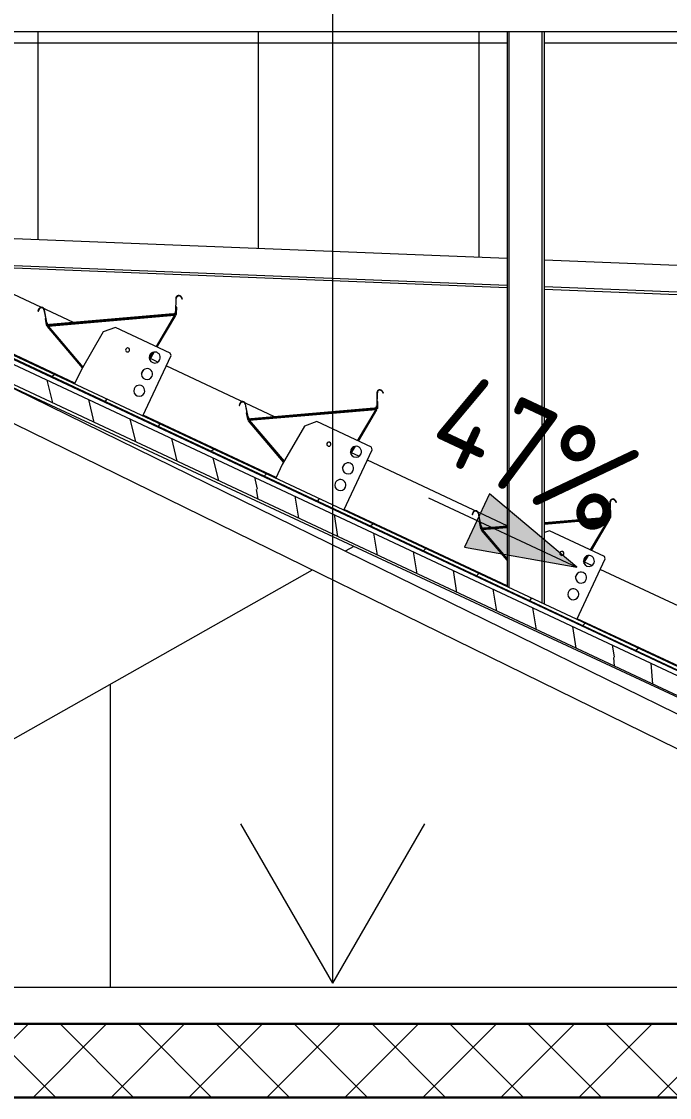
# Model space of a CAD drawing. Header units: millimetres. Extents: x -3929 to 624051, y 52832 to 514950.
# Drawn here: x 493286 to 495049, y 128546 to 131472 of the extents above; entities that cross this region are included whole.
import ezdxf

# ---------------------------------------------------------------- set-up
doc = ezdxf.new("R2010")
doc.units = ezdxf.units.MM
for name, color, linetype, lineweight in [('Аннотация', 7, 'Continuous', 18), ('Крыша', 7, 'Continuous', 9), ('Крыша штриховка', 7, 'Continuous', 9), ('Несущие колонны', 7, 'Continuous', 18), ('Обобщенные модели', 7, 'Continuous', 18), ('Ограждение', 7, 'Continuous', 9), ('Перекрытие', 7, 'Continuous', 18), ('Размеры', 7, 'Continuous', 9), ('Стены внутренние', 7, 'Continuous', 18), ('Стены наружные', 7, 'Continuous', 18), ('ШТРИХОВКА', 252, 'Continuous', 15)]:
    doc.layers.add(name, color=color, linetype=linetype, lineweight=lineweight)
doc.layers.add('Линии', color=7, linetype='Continuous', lineweight=9, true_color=0x00a600)
doc.styles.add('GOST Common_1', font='GOST_Common.ttf', dxfattribs={"width": 0.9, "height": 250})

# ---------------------------------------------------------------- blocks, each defined once
blk = doc.blocks.new('Ограждение - Ограждение-2975933-Разрез 2-2')
at = {"layer": 'Ограждение'}
for p, q in [((9364.5, 18063.1), (9349, 18070.3)), ((9696.4, 17907.6), (9387.4, 18052.4)), ((9700.4, 17742.3), (9324.6, 17918.3)), ((9848.3, 17836.5), (9843.9, 17838.5)), ((9925.9, 17800.1), (9905.7, 17809.5)), ((10243.8, 17651.2), (9948.8, 17789.4)), ((10247.7, 17485.9), (9886, 17655.3)), ((10395.6, 17580.1), (10391.2, 17582.1)), ((10473.3, 17543.7), (10453, 17553.2)), ((10876.1, 17355), (10496.1, 17533)), ((10876.1, 17191.5), (10433.4, 17398.9)), ((11029.5, 17283.1), (11025.1, 17285.2)), ((11107.2, 17246.7), (11086.9, 17256.2)), ((11451.3, 17085.5), (11130, 17236)), ((11455.3, 16920.2), (11067.3, 17102)), ((11603.1, 17014.4), (11598.7, 17016.5)), ((11680.8, 16978), (11660.6, 16987.5)), ((11979.5, 16838.1), (11703.7, 16967.3)), ((11983.4, 16672.8), (11640.9, 16833.3)), ((12131.3, 16767), (12126.9, 16769.1)), ((12209, 16730.6), (12188.7, 16740.1)), ((12309.4, 16683.6), (12231.9, 16719.9)), ((12309.4, 16683.6), (12309.4, 16520.2)), ((12309.4, 16520.2), (12169.1, 16585.9)), ((12309.4, 16520.2), (12309.4, 16517.9))]:
    blk.add_line(p, q, dxfattribs=at)
blk = doc.blocks.new('Construction_Roof-Accessories_Lindab_KO - Construction_Roof-Accessories_Lindab_KO-4209799-Разрез 2-2')
at = {"layer": 'Обобщенные модели', "lineweight": 9}
for centre, radius, start, end in [((12257.7, 16861.9), 1.19, 274.9, 358.9), ((12257.7, 16861.9), 1.19, 274.9, 358.9), ((12257.7, 16861.9), 2.39, 274.9, 358.9), ((12257.7, 16861.9), 2.39, 274.9, 358.9), ((11907.8, 16831.9), 2.37, 190.9, 274.9), ((11907.8, 16831.9), 2.37, 190.9, 274.9), ((11907.8, 16831.9), 1.2, 204.9, 274.9), ((11907.8, 16831.9), 1.2, 204.9, 274.9)]:
    blk.add_arc(centre, radius, start, end, dxfattribs=at)
blk = doc.blocks.new('Construction_Roof-Accessories_Lindab_KO - Construction_Roof-Accessories_Lindab_KO-V179-Разрез 2-2')
at = {"layer": 'Обобщенные модели', "lineweight": 9}
for p, q in [((11157.4, 17395.9), (11157, 17378)), ((11158.6, 17395.9), (11157.4, 17395.9)), ((11158.2, 17378), (11158.6, 17395.9)), ((10801.4, 17365.4), (10800.2, 17365.1)), ((10800.2, 17365.1), (10803.6, 17347.6)), ((10804.8, 17347.8), (10801.4, 17365.4)), ((10978.1, 17360.4), (11156.1, 17375.7)), ((10978.1, 17359.2), (11153.7, 17374.3)), ((11153.7, 17374.3), (10978.1, 17359.2)), ((11153.7, 17374.3), (11103.4, 17289)), ((11103.4, 17289), (11153.7, 17374.3)), ((11105.6, 17288), (11155.7, 17373)), ((11105.6, 17288), (11155.7, 17373)), ((11105.6, 17288), (11155.7, 17373)), ((11156, 17376.9), (11149.1, 17376.3)), ((11153.6, 17375.5), (11153.7, 17374.3)), ((11155.7, 17373), (11153.7, 17374.3)), ((10812.9, 17347.5), (10806.1, 17346.9)), ((10806.2, 17345.7), (10876.1, 17351.7)), ((10808.8, 17344.7), (10806.9, 17343.1)), ((10806.9, 17343.1), (10876.1, 17261.6)), ((10876.1, 17261.6), (10806.9, 17343.1)), ((10806.9, 17343.1), (10876.1, 17261.6)), ((10808.8, 17344.7), (10808.7, 17345.9)), ((10808.8, 17344.7), (10876.1, 17350.5)), ((10876.1, 17350.5), (10808.8, 17344.7)), ((10808.8, 17344.7), (10876.1, 17265.3)), ((10808.8, 17344.7), (10876.1, 17265.3)), ((11094.1, 17273.2), (11084.2, 17256.3)), ((11084.2, 17256.3), (11094.1, 17273.2)), ((11085.1, 17253.2), (11097.4, 17273.9)), ((11085.1, 17253.2), (11097.4, 17273.9)), ((11085.1, 17253.2), (11097.3, 17273.9)), ((11062.8, 17215.3), (11069.1, 17226)), ((11062.8, 17215.3), (11069.1, 17226)), ((11062.8, 17215.3), (11069.1, 17226))]:
    blk.add_line(p, q, dxfattribs=at)
for centre, radius, start, end in [((11155.8, 17378.1), 1.19, 274.9, 358.9), ((11155.8, 17378.1), 1.19, 274.9, 358.9), ((11155.9, 17378.1), 2.39, 274.9, 358.9), ((11155.9, 17378.1), 2.39, 274.9, 358.9), ((10805.9, 17348), 2.37, 190.9, 274.9), ((10805.9, 17348), 2.37, 190.9, 274.9), ((10806, 17348.1), 1.2, 190.9, 274.9), ((10806, 17348.1), 1.2, 204.9, 274.9)]:
    blk.add_arc(centre, radius, start, end, dxfattribs=at)
blk = doc.blocks.new('Construction_Roof-Accessories_Lindab_KOTEG - Construction_Roof-Accessories_Lindab_KOTEG-V180-Разрез 2-2')
at = {"layer": 'Обобщенные модели', "lineweight": 9}
for p, q in [((10992.1, 17341.1), (10978.1, 17336.1)), ((11141.1, 17271.4), (10992.1, 17341.1)), ((11066.4, 17100.2), (11143.5, 17264.7)), ((11143.5, 17264.7), (11141.1, 17271.4))]:
    blk.add_line(p, q, dxfattribs=at)
for centre, radius, start, end in [((11025.2, 17279.7), 5.5, 159.4, 339.4), ((11025.2, 17279.7), 5.5, 339.4, 159.4), ((11098.9, 17259.1), 15, 159.4, 339.4), ((11098.9, 17259.1), 15, 339.4, 159.4), ((11077.7, 17213.8), 15, 159.4, 339.4), ((11077.7, 17213.8), 15, 339.4, 159.4), ((11056.5, 17168.5), 15, 339.4, 159.4), ((11056.5, 17168.5), 15, 159.4, 339.4)]:
    blk.add_arc(centre, radius, start, end, dxfattribs=at)
blk = doc.blocks.new('Construction_Roof-Accessories_Lindab_BR - Construction_Roof-Accessories_Lindab_BR-V181-Разрез 2-2')
at = {"layer": 'Обобщенные модели', "lineweight": 9}
for p, q in [((11156.1, 17419.6), (11155.4, 17384.3)), ((11156.6, 17384.3), (11157.3, 17419.6)), ((11170.4, 17422.9), (11172.9, 17418.5)), ((11174, 17419.1), (11171.5, 17423.5)), ((11172.9, 17418.5), (11174, 17419.1)), ((10782.8, 17390.1), (10781.1, 17385.4)), ((10781.1, 17385.4), (10782.3, 17385)), ((10782.3, 17385), (10784, 17389.7)), ((10797.5, 17388.8), (10804.1, 17354.1)), ((10805.4, 17354.3), (10798.7, 17389)), ((10876.1, 17354.1), (10812.8, 17348.7)), ((10812.9, 17347.4), (10876.1, 17352.9)), ((11149, 17377.5), (10978.1, 17362.9)), ((10978.1, 17361.6), (11149.1, 17376.3))]:
    blk.add_line(p, q, dxfattribs=at)
for centre, radius, start, end in [((11164.3, 17419.5), 8.25, 28.9, 178.9), ((11164.3, 17419.5), 8.25, 28.9, 178.9), ((11164.3, 17419.5), 7, 28.9, 178.9), ((11164.3, 17419.5), 7, 28.9, 178.9), ((10790.6, 17387.4), 8.25, 10.9, 160.9), ((10790.6, 17387.4), 8.25, 10.9, 160.9), ((10790.6, 17387.4), 7, 10.9, 160.9), ((10790.6, 17387.4), 7, 10.9, 160.5945), ((11148.4, 17384.5), 6.97, 274.9, 358.9), ((11148.4, 17384.5), 6.97, 274.9, 358.9), ((11148.4, 17384.4), 8.2, 274.9, 358.9), ((11148.4, 17384.4), 8.2, 275.7575, 358.9), ((10812.2, 17355.6), 8.2, 190.9, 274.9), ((10812.2, 17355.6), 8.2, 190.9, 274.0425), ((10812.2, 17355.6), 6.97, 190.9, 274.9), ((10812.2, 17355.6), 6.97, 190.9, 274.9)]:
    blk.add_arc(centre, radius, start, end, dxfattribs=at)
blk = doc.blocks.new('Construction_Roof-Accessories_Lindab_KO - Construction_Roof-Accessories_Lindab_KO-V182-Разрез 2-2')
at = {"layer": 'Обобщенные модели', "lineweight": 9}
for p, q in [((10523.5, 17692.8), (10523.1, 17675)), ((10524.7, 17692.8), (10523.5, 17692.8)), ((10524.3, 17674.9), (10524.7, 17692.8)), ((10167.5, 17662.3), (10166.3, 17662.1)), ((10166.3, 17662.1), (10169.7, 17644.5)), ((10170.9, 17644.8), (10167.5, 17662.3)), ((10172.3, 17642.6), (10522.2, 17672.6)), ((10174.9, 17641.6), (10519.8, 17671.2)), ((10519.8, 17671.2), (10174.9, 17641.6)), ((10519.8, 17671.2), (10469.5, 17585.9)), ((10469.5, 17585.9), (10519.8, 17671.2)), ((10472, 17585.3), (10521.8, 17670)), ((10472, 17585.3), (10521.8, 17670)), ((10472, 17585.3), (10521.8, 17670)), ((10522.1, 17673.8), (10515.2, 17673.2)), ((10519.7, 17672.4), (10519.8, 17671.2)), ((10521.8, 17670), (10519.8, 17671.2)), ((10179, 17644.4), (10172.2, 17643.8)), ((10174.9, 17641.6), (10173, 17640.1)), ((10173, 17640.1), (10268.1, 17528)), ((10268.1, 17528), (10173, 17640.1)), ((10173, 17640.1), (10268.1, 17528)), ((10174.9, 17641.6), (10174.8, 17642.8)), ((10174.9, 17641.6), (10269.4, 17530.2)), ((10174.9, 17641.6), (10269.4, 17530.2)), ((10460.2, 17570.1), (10450.3, 17553.2)), ((10450.3, 17553.2), (10460.2, 17570.1)), ((10451.2, 17550.1), (10463.5, 17570.9)), ((10451.2, 17550.1), (10463.5, 17570.9)), ((10451.2, 17550.1), (10463.5, 17570.9)), ((10428.9, 17512.2), (10435.2, 17522.9)), ((10428.9, 17512.2), (10435.2, 17522.9)), ((10428.9, 17512.2), (10435.2, 17522.9))]:
    blk.add_line(p, q, dxfattribs=at)
for centre, radius, start, end in [((10522, 17675), 1.19, 274.9, 358.9), ((10522, 17675), 1.19, 274.9, 358.9), ((10522, 17675), 2.39, 274.9, 358.9), ((10522, 17675), 2.39, 274.9, 358.9), ((10172.1, 17645), 1.2, 190.9, 274.9), ((10172.1, 17645), 2.37, 190.9, 274.9), ((10172.1, 17645), 2.37, 190.9, 274.9), ((10172.1, 17645), 1.2, 204.9, 274.9)]:
    blk.add_arc(centre, radius, start, end, dxfattribs=at)
blk = doc.blocks.new('Construction_Roof-Accessories_Lindab_KOTEG - Construction_Roof-Accessories_Lindab_KOTEG-V183-Разрез 2-2')
at = {"layer": 'Обобщенные модели', "lineweight": 9}
for p, q in [((10325, 17626), (10264.5, 17521.7)), ((10358.2, 17638.1), (10325, 17626)), ((10507.2, 17568.3), (10358.2, 17638.1)), ((10432.5, 17397.1), (10509.6, 17561.6)), ((10509.6, 17561.6), (10507.2, 17568.3)), ((10264.5, 17521.7), (10246.9, 17484.1))]:
    blk.add_line(p, q, dxfattribs=at)
for centre, radius, start, end in [((10391.3, 17576.7), 5.5, 159.4, 339.4), ((10391.3, 17576.7), 5.5, 339.4, 159.4), ((10465, 17556), 15, 159.4, 339.4), ((10465, 17556), 15, 339.4, 159.4), ((10443.8, 17510.8), 15, 159.4, 339.4), ((10443.8, 17510.8), 15, 339.4, 159.4), ((10422.6, 17465.5), 15, 159.4, 339.4), ((10422.6, 17465.5), 15, 339.4, 159.4)]:
    blk.add_arc(centre, radius, start, end, dxfattribs=at)
blk = doc.blocks.new('Construction_Roof-Accessories_Lindab_BR - Construction_Roof-Accessories_Lindab_BR-4209801-Разрез 2-2')
at = {"layer": 'Обобщенные модели', "lineweight": 9}
for p, q in [((12257.9, 16903.5), (12257.2, 16868.2)), ((12258.5, 16868.2), (12259.1, 16903.5)), ((12272.3, 16906.7), (12274.7, 16902.3)), ((12275.8, 16902.9), (12273.4, 16907.3)), ((12274.7, 16902.3), (12275.8, 16902.9)), ((11884.6, 16874), (11883, 16869.2)), ((11883, 16869.2), (11884.1, 16868.8)), ((11884.1, 16868.8), (11885.8, 16873.6)), ((11899.3, 16872.6), (11906, 16837.9)), ((11907.2, 16838.2), (11900.5, 16872.9)), ((12250.8, 16861.4), (11914.6, 16832.6)), ((11914.7, 16831.3), (12251, 16860.1))]:
    blk.add_line(p, q, dxfattribs=at)
for centre, radius, start, end in [((12266.1, 16903.3), 8.25, 28.9, 178.9), ((12266.1, 16903.3), 8.25, 28.9, 178.9), ((12266.1, 16903.4), 7, 28.9, 178.9), ((12266.1, 16903.4), 7, 28.9, 178.9), ((11892.4, 16871.3), 8.25, 10.9, 160.9), ((11892.4, 16871.3), 8.25, 10.9, 160.9), ((11892.4, 16871.3), 7, 10.9, 160.9), ((11892.4, 16871.3), 7, 10.9, 160.9), ((12250.2, 16868.3), 6.97, 274.9, 358.9), ((12250.2, 16868.3), 6.97, 274.9, 358.9), ((12250.3, 16868.3), 8.2, 274.9, 358.9), ((12250.3, 16868.3), 8.2, 275.7575, 358.9), ((11914, 16839.5), 8.2, 190.9, 274.9), ((11914, 16839.5), 8.2, 190.9, 274.0425), ((11914, 16839.5), 6.97, 190.9, 274.9), ((11914, 16839.5), 6.97, 190.9, 274.9)]:
    blk.add_arc(centre, radius, start, end, dxfattribs=at)
blk = doc.blocks.new('Construction_Roof-Accessories_Lindab_KO - Construction_Roof-Accessories_Lindab_KO-V153-Разрез 2-2')
at = {"layer": 'Обобщенные модели', "lineweight": 9}
for p, q in [((11908, 16829.5), (12257.9, 16859.5)), ((11910.6, 16828.6), (12255.5, 16858.1)), ((12255.5, 16858.1), (11910.6, 16828.6)), ((12255.5, 16858.1), (12205.3, 16772.8)), ((12205.3, 16772.8), (12255.5, 16858.1)), ((12207.4, 16771.8), (12257.6, 16856.9)), ((12207.4, 16771.8), (12257.6, 16856.9)), ((12207.4, 16771.8), (12257.6, 16856.9)), ((12257.8, 16860.7), (12251, 16860.2)), ((12255.4, 16859.3), (12255.5, 16858.1)), ((12257.6, 16856.9), (12255.5, 16858.1)), ((12259.2, 16879.7), (12258.9, 16861.9)), ((12260.4, 16879.7), (12259.2, 16879.7)), ((12260.1, 16861.9), (12260.4, 16879.7)), ((11903.2, 16849.2), (11902.1, 16849)), ((11902.1, 16849), (11905.4, 16831.5)), ((11906.6, 16831.7), (11903.2, 16849.2)), ((11914.7, 16831.3), (11907.9, 16830.7)), ((11910.6, 16828.6), (11908.8, 16827)), ((11908.8, 16827), (12003.8, 16714.9)), ((12003.8, 16714.9), (11908.8, 16827)), ((11908.8, 16827), (12003.8, 16714.9)), ((11910.6, 16828.6), (11910.5, 16829.8)), ((11910.6, 16828.6), (12005.1, 16717.1)), ((11910.6, 16828.6), (12005.1, 16717.1)), ((12196, 16757.1), (12186, 16740.2)), ((12186, 16740.2), (12196, 16757.1)), ((12186.9, 16737), (12199.2, 16757.8)), ((12186.9, 16737), (12199.2, 16757.8)), ((12186.9, 16737), (12199.2, 16757.8)), ((12164.6, 16699.1), (12170.9, 16709.8)), ((12164.6, 16699.1), (12170.9, 16709.8)), ((12164.6, 16699.1), (12170.9, 16709.8))]:
    blk.add_line(p, q, dxfattribs=at)
for centre, radius, start, end in [((12257.7, 16861.9), 1.19, 274.9, 358.9), ((12257.7, 16861.9), 1.19, 274.9, 358.9), ((12257.7, 16861.9), 2.39, 274.9, 358.9), ((12257.7, 16861.9), 2.39, 274.9, 358.9), ((11907.8, 16831.9), 2.37, 190.9, 274.9), ((11907.8, 16831.9), 2.37, 190.9, 274.9), ((11907.8, 16831.9), 1.2, 190.9, 274.9), ((11907.8, 16831.9), 1.2, 204.9, 274.9)]:
    blk.add_arc(centre, radius, start, end, dxfattribs=at)
blk = doc.blocks.new('Construction_Roof-Accessories_Lindab_KOTEG - Construction_Roof-Accessories_Lindab_KOTEG-V154-Разрез 2-2')
at = {"layer": 'Обобщенные модели', "lineweight": 9}
for p, q in [((11532.5, 17060.4), (11472, 16956)), ((11565.7, 17072.4), (11532.5, 17060.4)), ((11714.7, 17002.6), (11565.7, 17072.4)), ((11717.1, 16996), (11714.7, 17002.6)), ((11640.1, 16831.5), (11717.1, 16996)), ((11472, 16956), (11454.4, 16918.4))]:
    blk.add_line(p, q, dxfattribs=at)
for centre, radius, start, end in [((11598.8, 17011), 5.5, 159.4, 339.4), ((11598.8, 17011), 5.5, 339.4, 159.4), ((11672.5, 16990.4), 15, 339.4, 159.4), ((11672.5, 16990.4), 15, 159.4, 339.4), ((11651.4, 16945.1), 15, 159.4, 339.4), ((11651.4, 16945.1), 15, 339.4, 159.4), ((11630.2, 16899.8), 15, 339.4, 159.4), ((11630.2, 16899.8), 15, 159.4, 339.4)]:
    blk.add_arc(centre, radius, start, end, dxfattribs=at)
blk = doc.blocks.new('Construction_Roof-Accessories_Lindab_BR - Construction_Roof-Accessories_Lindab_BR-V184-Разрез 2-2')
at = {"layer": 'Обобщенные модели', "lineweight": 9}
for p, q in [((9974.8, 17972.9), (9974.2, 17937.7)), ((9975.4, 17937.6), (9976.1, 17972.9)), ((9989.2, 17976.2), (9991.6, 17971.8)), ((9992.7, 17972.4), (9990.3, 17976.8)), ((9991.6, 17971.8), (9992.7, 17972.4)), ((9601.6, 17943.5), (9599.9, 17938.7)), ((9599.9, 17938.7), (9601.1, 17938.3)), ((9601.1, 17938.3), (9602.7, 17943.1)), ((9616.2, 17942.1), (9622.9, 17907.4)), ((9624.1, 17907.6), (9617.5, 17942.3)), ((9967.8, 17930.8), (9631.6, 17902)), ((9631.7, 17900.8), (9967.9, 17929.6))]:
    blk.add_line(p, q, dxfattribs=at)
for centre, radius, start, end in [((9983.1, 17972.8), 8.25, 28.9, 178.9), ((9983.1, 17972.8), 8.25, 28.9, 178.9), ((9983.1, 17972.8), 7, 28.9, 178.9), ((9983.1, 17972.8), 7, 28.9, 178.9), ((9609.4, 17940.7), 8.25, 10.9, 160.9), ((9609.4, 17940.7), 8.25, 10.9, 160.9), ((9609.4, 17940.8), 7, 10.9, 160.9), ((9609.4, 17940.8), 7, 10.9, 160.9), ((9967.2, 17937.8), 6.97, 274.9, 358.9), ((9967.2, 17937.8), 6.97, 274.9, 358.9), ((9967.2, 17937.8), 8.2, 274.9, 358.9), ((9967.2, 17937.8), 8.2, 275.7575, 358.9), ((9631, 17908.9), 8.2, 190.9, 274.9), ((9631, 17908.9), 8.2, 190.9, 274.0425), ((9631, 17909), 6.97, 190.9, 274.9), ((9631, 17909), 6.97, 190.9, 274.9)]:
    blk.add_arc(centre, radius, start, end, dxfattribs=at)
blk = doc.blocks.new('СПНК-Разрез пустотелой несущей конструкции-Колонна - HSS101_6X101_6X6_4-5947610-Разрез 2-2')
at = {"layer": 'Несущие колонны'}
for p, q in [((10876.1, 18699.3), (10876.1, 17189.3)), ((10882, 17186.6), (10882, 18699.3)), ((10972.2, 17144.3), (10972.2, 18699.3)), ((10978.1, 17141.6), (10978.1, 18699.3))]:
    blk.add_line(p, q, dxfattribs=at)
blk = doc.blocks.new('ADSK_Обозначение_ФлажокПирогаКонструкции - Разрез Чердак _длиннее стрелка_-4836940-Разрез 2-2')
at = {"layer": 'Аннотация', "lineweight": 20}
for q in [(10402.2, 20110.9), (10152.2, 16543.9), (10652.2, 16543.9)]:
    blk.add_line((10402.2, 16110.9), q, dxfattribs=at)

msp = doc.modelspace()

# ---------------------------------------------------------------- hatches: boundary and pattern name
at = {"layer": 'Крыша'}
h = msp.add_hatch(dxfattribs=at)
h.set_pattern_fill('FP_3', color=256, style=0, pattern_type=2)
h.set_pattern_definition([(45, (492818.01, 121045.93), (-106.066, 106.066), [])])
h.paths.add_polyline_path([(497409.243, 128613.867), (497409.243, 128622.701), (491314.294, 131477.784), (485464.54, 128737.204), (485464.54, 128728.725), (491314.294, 131468.95), (497391.92, 128621.981)])
h.paths.add_polyline_path([(485219.344, 128613.867), (485364.54, 128681.881), (485364.54, 128690.716), (485219.344, 128622.701)])
h = msp.add_hatch(dxfattribs=at)
h.set_pattern_fill('FP_4', color=256, style=0, pattern_type=2)
h.set_pattern_definition([(76.301, (493918.01, 121045.93), (1300.032, 6399.994), [388.03, -16080.42]), (78.518, (494064.5, 121748.13), (0.0002, 3200), [58.34, -6472.36]), (80.77, (494020.91, 121480.23), (1300.0188, 9599.9973), [271.41, -15938.46]), (78.518, (494009.3, 121423.06), (0.0002, 3200), [58.34, -6472.36]), (84.201, (494076.1, 121805.3), (-0.0124, 3200), [388.03, -12477.82]), (95.799, (494118, 123100.83), (-1299.964, 9600.005), [388.03, -12477.82]), (101.482, (494020.9, 123811.63), (-1300, 3200), [58.34, -6472.36]), (99.23, (494064.51, 123543.73), (-1300.013, 6399.997), [271.41, -15938.46]), (101.482, (494076.1, 123486.53), (-1300, 3200), [58.34, -6472.36]), (103.699, (494009.31, 123868.83), (-2600.047, 9599.987), [388.03, -16080.42]), (76.301, (494018.01, 121045.93), (1300.032, 6399.994), [431.31, -16037.15]), (76.301, (493118.01, 121045.93), (1300.032, 6399.994), [462.63, -16005.83]), (76.301, (492918.01, 121045.93), (1300.032, 6399.994), [462.63, -16005.83]), (76.301, (493618.01, 121045.93), (1300.032, 6399.994), [462.63, -16005.83]), (76.301, (493718.01, 121045.93), (1300.032, 6399.994), [462.63, -16005.83]), (76.301, (493518.01, 121045.93), (1300.032, 6399.994), [462.63, -16005.83]), (76.301, (493818.01, 121045.93), (1300.032, 6399.994), [462.63, -16005.83]), (76.301, (493018.01, 121045.93), (1300.032, 6399.994), [462.63, -16005.83]), (76.301, (493218.01, 121045.93), (1300.032, 6399.994), [462.63, -16005.83]), (76.301, (493418.01, 121045.93), (1300.032, 6399.994), [462.63, -16005.83]), (76.301, (493318.01, 121045.93), (1300.032, 6399.994), [462.63, -16005.83]), (76.301, (492818.01, 121045.93), (1300.032, 6399.994), [462.63, -16005.83]), (80.77, (493624.1, 121496.23), (1300.019, 9599.9973), [462.63, -15747.24]), (80.77, (493424.1, 121496.23), (1300.019, 9599.9973), [462.63, -15747.24]), (80.77, (493224.1, 121496.23), (1300.019, 9599.9973), [462.63, -15747.24]), (80.77, (493324.1, 121496.23), (1300.019, 9599.9973), [462.63, -15747.24]), (80.77, (493824.11, 121496.23), (1300.019, 9599.9973), [462.63, -15747.24]), (80.77, (493124.1, 121496.23), (1300.019, 9599.9973), [462.63, -15747.24]), (80.77, (493724.1, 121496.23), (1300.019, 9599.9973), [462.63, -15747.24]), (80.77, (493024.1, 121496.23), (1300.019, 9599.9973), [462.63, -15747.24]), (80.77, (493524.1, 121496.23), (1300.019, 9599.9973), [462.63, -15747.24]), (80.77, (492818.01, 121465.48), (1300.019, 9599.9973), [475.15, -15734.72]), (80.77, (492924.1, 121496.23), (1300.019, 9599.9973), [462.63, -15747.24]), (80.77, (493924.11, 121496.23), (1300.019, 9599.9973), [462.63, -15747.24]), (85.355, (493595.17, 121953.36), (-0.0043, 3200.0005), [462.63, -15590.1]), (85.355, (493695.17, 121953.36), (-0.0043, 3200.0005), [462.63, -15590.1]), (85.355, (493195.17, 121953.36), (-0.0043, 3200.0005), [462.63, -15590.1]), (85.355, (493395.17, 121953.36), (-0.0043, 3200.0005), [462.63, -15590.1]), (90, (493230.8, 122414.6), (-1300, 8e-14), [462.63, -2737.37]), (90, (493430.8, 122414.6), (-1300, 8e-14), [462.63, -2737.37]), (90, (493330.8, 122414.6), (-1300, 8e-14), [462.63, -2737.37]), (103.699, (494118.01, 123826.33), (-2600.047, 9599.987), [431.31, -16037.15]), (85.355, (493995.21, 121953.36), (-0.0043, 3200.0005), [462.63, -15590.1]), (85.355, (492892.98, 121934.7), (-0.0043, 3200.0005), [475.15, -15577.58]), (85.355, (493095.17, 121953.36), (-0.0043, 3200.0005), [462.63, -15590.1]), (85.355, (492995.17, 121953.36), (-0.0043, 3200.0005), [462.63, -15590.1]), (85.355, (493795.17, 121953.36), (-0.0043, 3200.0005), [462.63, -15590.1]), (85.355, (493295.17, 121953.36), (-0.0043, 3200.0005), [462.63, -15590.1]), (85.355, (493895.21, 121953.36), (-0.0043, 3200.0005), [462.63, -15590.1]), (85.355, (493495.17, 121953.36), (-0.0043, 3200.0005), [462.63, -15590.1]), (90, (493030.8, 122414.6), (-1300, 8e-14), [462.63, -2737.37]), (86.127, (492829.52, 122560.93), (-0.0276, 3200), [85.2, -19158.76]), (90, (492829.5, 122427.7), (-1300, 8e-14), [133.23, -3066.77]), (86.127, (492818.01, 122257.63), (-0.0276, 3200), [170.4, -19073.56]), (90, (492818, 122191), (-1300, 8e-14), [66.62, -3133.38]), (90, (492930.6, 122408.3), (-1300, 8e-14), [475.15, -2724.85]), (90, (493130.8, 122414.6), (-1300, 8e-14), [462.63, -2737.37]), (93.873, (492823.77, 123015.83), (-1299.8635, 16000.011), [85.2, -19158.76]), (90, (492823.8, 122882.5), (-1300, 8e-14), [133.23, -3066.77]), (93.873, (492835.28, 122712.53), (-1299.8635, 16000.011), [170.4, -19073.56]), (90, (492835.3, 122645.9), (-1300, 8e-14), [66.62, -3133.38]), (90, (493530.8, 122414.6), (-1300, 8e-14), [462.63, -2737.37]), (90, (493930.8, 122414.6), (-1300, 8e-14), [462.63, -2737.37]), (90, (493830.8, 122414.6), (-1300, 8e-14), [462.63, -2737.37]), (90, (493730.8, 122414.6), (-1300, 8e-14), [462.63, -2737.37]), (90, (493630.8, 122414.6), (-1300, 8e-14), [462.63, -2737.37]), (90, (494030.8, 122414.6), (-1300, 8e-14), [462.63, -2737.37]), (94.645, (493030.82, 122877.23), (-1299.9824, 12800.0017), [462.63, -15590.1]), (94.645, (494030.81, 122877.23), (-1299.9824, 12800.0017), [462.63, -15590.1]), (94.645, (493330.82, 122877.23), (-1299.9824, 12800.0017), [462.63, -15590.1]), (94.645, (492930.57, 122883.53), (-1299.9824, 12800.0017), [475.15, -15577.58]), (94.645, (493930.81, 122877.23), (-1299.9824, 12800.0017), [462.63, -15590.1]), (94.645, (493130.82, 122877.23), (-1299.9824, 12800.0017), [462.63, -15590.1]), (94.645, (493530.82, 122877.23), (-1299.9824, 12800.0017), [462.63, -15590.1]), (94.645, (493430.82, 122877.23), (-1299.9824, 12800.0017), [462.63, -15590.1]), (94.645, (493230.82, 122877.23), (-1299.9824, 12800.0017), [462.63, -15590.1]), (94.645, (493630.82, 122877.23), (-1299.9824, 12800.0017), [462.63, -15590.1]), (94.645, (493830.81, 122877.23), (-1299.9824, 12800.0017), [462.63, -15590.1]), (94.645, (493730.82, 122877.23), (-1299.9824, 12800.0017), [462.63, -15590.1]), (99.23, (493995.21, 123338.53), (-1300.013, 6399.997), [462.63, -15747.24]), (99.23, (493595.17, 123338.53), (-1300.013, 6399.997), [462.63, -15747.24]), (99.23, (493895.21, 123338.53), (-1300.013, 6399.997), [462.63, -15747.24]), (99.23, (493195.17, 123338.53), (-1300.013, 6399.997), [462.63, -15747.24]), (99.23, (493095.17, 123338.53), (-1300.013, 6399.997), [462.63, -15747.24]), (99.23, (493395.17, 123338.53), (-1300.013, 6399.997), [462.63, -15747.24]), (99.23, (493495.17, 123338.53), (-1300.013, 6399.997), [462.63, -15747.24]), (99.23, (493695.17, 123338.53), (-1300.013, 6399.997), [462.63, -15747.24]), (99.23, (493295.17, 123338.53), (-1300.013, 6399.997), [462.63, -15747.24]), (99.23, (492995.17, 123338.53), (-1300.013, 6399.997), [462.63, -15747.24]), (99.23, (493795.17, 123338.53), (-1300.013, 6399.997), [462.63, -15747.24]), (99.23, (492892.98, 123357.13), (-1300.013, 6399.997), [475.15, -15734.72]), (103.699, (493924.11, 123795.63), (-2600.047, 9599.987), [462.63, -16005.83]), (103.699, (492924.1, 123795.63), (-2600.047, 9599.987), [462.63, -16005.83]), (103.699, (493724.1, 123795.63), (-2600.047, 9599.987), [462.63, -16005.83]), (103.699, (493524.1, 123795.63), (-2600.047, 9599.987), [462.63, -16005.83]), (103.699, (493224.1, 123795.63), (-2600.047, 9599.987), [462.63, -16005.83]), (103.699, (493124.1, 123795.63), (-2600.047, 9599.987), [462.63, -16005.83]), (103.699, (493324.1, 123795.63), (-2600.047, 9599.987), [462.63, -16005.83]), (103.699, (493824.11, 123795.63), (-2600.047, 9599.987), [462.63, -16005.83]), (103.699, (493024.1, 123795.63), (-2600.047, 9599.987), [462.63, -16005.83]), (103.699, (493624.1, 123795.63), (-2600.047, 9599.987), [462.63, -16005.83]), (103.699, (493424.1, 123795.63), (-2600.047, 9599.987), [462.63, -16005.83])])
h.paths.add_polyline_path([(485219.344, 128545.933), (485225.193, 128545.933), (485364.54, 128611.658), (485364.54, 128666.421), (485219.344, 128598.407), (485219.344, 128570.533)])
h.paths.add_polyline_path([(497403.394, 128545.933), (497409.243, 128545.933), (497409.243, 128598.407), (491314.294, 131453.49), (486129.344, 129024.682), (486129.344, 128969.468), (491314.294, 131398.276), (491351.197, 131381.323), (491381.074, 131395.957), (492757.159, 130722.388), (497383.77, 128555.125)])
h.paths.add_polyline_path([(485464.54, 128658.051), (485469.183, 128660.226), (485469.105, 128715.403), (485464.54, 128713.265), (485464.54, 128679.419)])
for points in [[(497409.243, 128611.658), (497409.243, 128612.762), (491313.115, 131467.293), (485464.54, 128727.62), (485464.54, 128726.516), (491314.294, 131466.741), (497406.886, 128612.762)], [(497409.243, 128612.762), (497409.243, 128613.867), (491313.115, 131468.397), (491314.294, 131467.845), (497389.563, 128621.981)]]:
    msp.add_hatch(color=256, dxfattribs=at).paths.add_polyline_path(points)
at = {"layer": 'Крыша штриховка'}
h = msp.add_hatch(dxfattribs=at)
h.set_pattern_fill('FP_9', color=256, style=0, pattern_type=2)
h.set_pattern_definition([(90, (483731.1, 132282.44), (-600, 4e-14), [])])
h.paths.add_polyline_path([(483342.211, 128621.981), (483492.133, 128622.763), (483424.729, 128664.611), (483424.729, 128667.722), (483353.527, 128628.254)])
h.paths.add_polyline_path([(484597.291, 128621.981), (485219.344, 128622.701), (485364.54, 128690.716), (485364.54, 128717.235), (485337.291, 128705.379), (485328.866, 128713.852), (485357.129, 128728.771), (484056.493, 128692.638), (484055.346, 128704.563), (484049.814, 128704.41), (484015.968, 128621.981), (484487.062, 128621.981)])
h.paths.add_polyline_path([(483495.64, 128621.981), (483767.899, 128621.981), (483742.043, 128684.95), (483727.836, 128688.749), (483727.382, 128686.658), (483723.452, 128682.409), (483642.302, 128703.278), (483498.088, 128623.339)])
h.paths.add_polyline_path([(485258.66, 129358.449), (485364.54, 129358.449), (485364.54, 129548.586), (485167.279, 129548.586), (484947.317, 129426.66), (484947.317, 129358.449)])
h.paths.add_polyline_path([(484927.317, 129358.449), (484927.317, 129415.573), (484824.263, 129358.449)])
h.paths.add_polyline_path([(485203.36, 129568.586), (485364.54, 129568.586), (485364.54, 129587.369), (485340.457, 129644.58), (485258.66, 129599.24)])
h.paths.add_polyline_path([(490246.112, 130980.732), (490253.201, 130980.732), (490952.453, 131308.754), (490952.453, 131334.72), (490196.77, 130980.732), (490218.698, 130980.732)])
h.paths.add_polyline_path([(487705.815, 130995.306), (488599.499, 131466.714), (488474.244, 131466.714), (487623.802, 130995.306), (487627.979, 130995.306)])
h.paths.add_polyline_path([(487777.231, 130995.306), (489968.365, 130995.306), (490952.453, 131456.287), (490952.453, 131466.714), (488627.484, 131466.714), (488239.86, 131251.746)])
h.paths.add_polyline_path([(495190.213, 131413.236), (496461.373, 131413.236), (496488.831, 131428.932), (496440.897, 131445.231), (494709.222, 131445.231), (494709.222, 131413.236), (494958.748, 131413.236)])
h.paths.add_polyline_path([(492650.222, 131413.236), (492650.222, 131445.231), (492643.302, 131445.231), (492643.302, 131466.714), (492106.554, 131466.714), (492106.554, 131413.236), (492643.954, 131413.236)])
h.paths.add_polyline_path([(494607.222, 131413.236), (494607.222, 131445.231), (492752.222, 131445.231), (492752.222, 131413.236), (494517.835, 131413.236)])
h = msp.add_hatch(dxfattribs=at)
h.set_pattern_fill('FP_8', color=256, style=0, pattern_type=2)
h.set_pattern_definition([(90, (483731.1, 132343.9), (-600, 4e-14), [])])
h.paths.add_polyline_path([(504743.637, 128621.981), (504451.474, 128721.328), (504451.474, 128717.57), (504417.929, 128717.57), (504372.911, 128692.241), (504292.021, 128719.747), (497072.779, 128818.287), (497072.779, 128825.578), (497004.61, 128826.509), (497004.61, 128814.684), (496999.403, 128814.684), (497411.871, 128621.981), (497414.243, 128621.981), (497415.333, 128631.506), (497418.786, 128621.981), (497560.616, 128621.981), (497564.243, 128632.944), (497564.243, 128621.981), (504658.836, 128621.981)])
h.paths.add_polyline_path([(496984.61, 128821.613), (496984.61, 128826.783), (496973.244, 128826.938)])
h.paths.add_polyline_path([(502841.235, 129213.07), (502307.136, 129394.684), (501780.913, 129394.684), (501780.913, 129227.558), (502454.27, 129218.357)])
h.paths.add_polyline_path([(501760.913, 129227.832), (501760.913, 129394.684), (500584.338, 129394.684), (500584.338, 129243.909), (501572.444, 129230.407)])
h.paths.add_polyline_path([(500564.338, 129244.182), (500564.338, 129394.684), (499387.762, 129394.684), (499387.762, 129260.259), (500249.705, 129248.481)])
h.paths.add_polyline_path([(499367.762, 129260.532), (499367.762, 129394.684), (498191.186, 129394.684), (498191.186, 129276.609), (498926.966, 129266.556)])
h.paths.add_polyline_path([(498171.186, 129276.883), (498171.186, 129394.684), (497004.61, 129394.684), (497004.61, 129292.823), (498045.14, 129278.605)])
h.paths.add_polyline_path([(496984.61, 129293.096), (496984.61, 129414.684), (502248.319, 129414.684), (496676.222, 131309.078), (496676.222, 129297.31), (496695.635, 129297.045), (496696.613, 129318.218), (496697.292, 129318.215), (496698.313, 129317.157), (496699.563, 129317.151), (496699.563, 129296.991), (496702.435, 129296.952), (496703.354, 129315.06), (496704.033, 129315.057), (496704.033, 129296.93), (496916.637, 129294.025), (496915.956, 129409.262), (496913.687, 129414.438), (496910.78, 129418.228), (496906.637, 129421.406), (496901.814, 129423.404), (496887.743, 129424.086), (496856.637, 129424.086), (496856.637, 129444.086), (496901.814, 129443.404), (496906.99, 129442.723), (496916.637, 129438.727), (496924.922, 129432.37), (496932.388, 129421.406), (496935.321, 129414.086), (496936.637, 129402.336), (496936.637, 129293.752), (496942.857, 129293.667)])
h.paths.add_polyline_path([(496574.222, 129298.704), (496574.222, 131344.094), (496430, 131393.135), (496429.557, 131395.048), (496461.373, 131413.236), (494709.222, 131413.236), (494709.222, 130823.182), (496089.377, 130767.99), (496089.377, 130695.933), (495927.445, 130702.408), (495927.445, 129602.642), (495982.031, 129606.456), (495982.069, 129606.085), (495988.887, 129606.67), (495988.012, 129605.39), (495986.578, 129604.374), (495987.638, 129603.456), (495988.228, 129602.091), (495938.551, 129517.757), (495974.019, 129501.095), (495976.404, 129494.505), (495962.97, 129465.827), (496040.478, 129429.519), (496040.478, 129305.997), (496501.944, 129299.692)])
h.paths.add_polyline_path([(496719.591, 129313.892), (496717.155, 129318.305), (496718.258, 129318.893), (496720.686, 129314.496)])
h.paths.add_polyline_path([(496715.122, 129315.985), (496712.85, 129320.486), (496713.945, 129320.704), (496716.216, 129316.589)])
h.paths.add_polyline_path([(496712.85, 129317.049), (496710.414, 129321.463), (496711.517, 129322.051), (496713.789, 129317.567)])
h.paths.add_polyline_path([(495940.094, 129476.542), (495943.998, 129480.166), (495946.73, 129487.434), (495945.462, 129495.095), (495940.423, 129501.154), (495933.266, 129503.827), (495929.599, 129502.558), (495927.445, 129498.902), (495927.445, 129482.468), (495938.817, 129477.14)])
h.paths.add_polyline_path([(495991.176, 129607.807), (495989.993, 129608.734), (495990.319, 129625.677), (495991.519, 129625.654), (495991.176, 129607.833)])
h.paths.add_polyline_path([(495989.571, 129614.087), (495988.322, 129614.127), (495989.571, 129649.421), (495990.25, 129649.418), (495989.793, 129625.654)])
h.paths.add_polyline_path([(496005.808, 129648.252), (496003.372, 129652.665), (496004.475, 129653.253), (496006.903, 129648.856)])
h.paths.add_polyline_path([(492869.198, 130749.413), (492890.446, 130793.286), (492886.817, 130796.654), (492826.034, 130826.432), (492752.222, 130829.383), (492752.222, 130804.209), (492864.411, 130751.656)])
h.paths.add_polyline_path([(494607.222, 130827.261), (494607.222, 131413.236), (492752.222, 131413.236), (492752.222, 130901.441), (492800.357, 130899.516), (492796.047, 130905.985), (492796.785, 130908.127), (492794.587, 130907.938), (492795.299, 130909.204), (492801.325, 130909.72), (492801.326, 130910.96), (493137.531, 130938.918), (493137.569, 130938.546), (493144.387, 130939.131), (493143.512, 130937.852), (493142.077, 130936.836), (493143.138, 130935.917), (493143.728, 130934.553), (493115.662, 130886.907), (494517.835, 130830.835)])
h.paths.add_polyline_path([(492114.209, 131268.337), (492106.554, 131262.082), (492106.554, 131106.662), (492203.891, 131061.066), (492225.139, 131104.939), (492130.741, 131217.637), (492131.478, 131219.779), (492129.28, 131219.591), (492129.992, 131220.856), (492131.478, 131222.11), (492130.369, 131222.988), (492127.138, 131228.624), (492120.334, 131262.899), (492117.72, 131265.219)])
h.paths.add_polyline_path([(492485.758, 131300.19), (492489.032, 131301.477), (492494.668, 131297.367), (492497.096, 131292.97), (492496.001, 131292.366), (492492.219, 131297.367), (492489.032, 131298.759)])
h.paths.add_polyline_path([(492616.112, 130867.967), (492616.112, 130906.884), (492650.222, 130905.52), (492650.222, 131413.236), (492106.554, 131413.236), (492107.096, 131265.264), (492110.763, 131269.048), (492117.72, 131268.549), (492122.291, 131260.403), (492130.196, 131225.485), (492130.828, 131225.485), (492128.697, 131236.552), (492130.075, 131235.744), (492133.249, 131223.378), (492137.126, 131222.707), (492472.262, 131251.487), (492477.259, 131255.148), (492478.552, 131260.187), (492479.764, 131294.704), (492482.261, 131299.801), (492485.758, 131300.19), (492480.442, 131293.532), (492478.612, 131255.363), (492476.451, 131252.218), (492472.299, 131250.202), (492479.08, 131250.783), (492478.612, 131249.539), (492477.524, 131248.354), (492478.612, 131247.791), (492484.494, 131247.307), (492484.133, 131247.06), (492482.098, 131245.993), (492483.158, 131245.074), (492483.748, 131243.71), (492434.071, 131159.375), (492469.539, 131142.713), (492471.924, 131136.123), (492394.86, 130971.609), (492533.035, 130906.884)])
h.paths.add_polyline_path([(492792.055, 130909.853), (492788.677, 130927.395), (492789.899, 130927.395), (492792.568, 130909.962)])
h.paths.add_polyline_path([(492792.568, 130916.328), (492785.886, 130951.028), (492787.117, 130951.246), (492793.229, 130916.464)])
h.paths.add_polyline_path([(493146.675, 130940.269), (493145.493, 130941.195), (493145.818, 130958.139), (493147.018, 130958.116), (493146.676, 130940.294)])
h.paths.add_polyline_path([(493145.071, 130946.548), (493143.821, 130946.588), (493145.071, 130981.882), (493145.749, 130981.879), (493145.293, 130958.116)])
h.paths.add_polyline_path([(492770.753, 130947.231), (492769.572, 130947.64), (492771.215, 130952.386), (492772.403, 130951.995), (492771.215, 130948.566)])
h.paths.add_polyline_path([(493161.308, 130980.713), (493158.872, 130985.127), (493159.975, 130985.715), (493162.402, 130981.317)])
h.paths.add_polyline_path([(492378.174, 131027.511), (492385.834, 131028.78), (492391.834, 131033.708), (492394.566, 131040.976), (492393.298, 131048.636), (492388.369, 131054.421), (492382.515, 131054.743), (492375.444, 131051.535), (492370.924, 131045.222), (492370.166, 131037.494), (492373.566, 131030.243), (492377.616, 131027.641)])
h.paths.add_polyline_path([(492399.369, 131072.799), (492407.03, 131074.067), (492413.03, 131078.996), (492415.761, 131086.264), (492414.493, 131093.924), (492409.565, 131099.709), (492403.711, 131100.031), (492397.565, 131097.399), (492391.233, 131086.651), (492392.5, 131079.035), (492397.429, 131073.251), (492398.811, 131072.929)])
h.paths.add_polyline_path([(492420.531, 131118.084), (492428.191, 131119.352), (492434.191, 131124.28), (492436.923, 131131.548), (492435.655, 131139.209), (492430.727, 131144.993), (492425.721, 131145.2), (492413.662, 131124.32), (492418.59, 131118.535), (492419.973, 131118.213)])
h.paths.add_polyline_path([(492349.034, 131148.218), (492351.793, 131149.426), (492353.675, 131152.681), (492353.285, 131155.928), (492351.802, 131156.298), (492349.157, 131154.32), (492348.189, 131150.683), (492349.03, 131148.223)])
h.paths.add_polyline_path([(492132.894, 131221.105), (492133.229, 131222.163), (492132.845, 131221.358)])
h.paths.add_polyline_path([(492126.748, 131221.506), (492123.37, 131239.047), (492124.592, 131239.047), (492127.138, 131221.588)])
h.paths.add_polyline_path([(492132.589, 131225.485), (492125.918, 131260.187), (492127.262, 131259.76), (492133.249, 131225.621)])
h.paths.add_polyline_path([(492486.696, 131249.425), (492485.509, 131250.13), (492485.839, 131267.295), (492487.039, 131267.272), (492486.696, 131249.451)])
h.paths.add_polyline_path([(492481.369, 131251.921), (492480.169, 131251.947), (492480.512, 131269.791), (492481.711, 131269.768), (492481.369, 131251.947)])
h.paths.add_polyline_path([(492485.091, 131255.705), (492483.842, 131255.745), (492485.091, 131291.039), (492485.77, 131291.036), (492485.139, 131258.201)])
h.paths.add_polyline_path([(492110.774, 131256.388), (492109.592, 131256.797), (492112.263, 131261.204), (492112.089, 131260.187), (492111.236, 131257.723)])
h.paths.add_polyline_path([(492501.329, 131289.87), (492498.892, 131294.284), (492499.995, 131294.872), (492502.423, 131290.474)])
at = {"layer": 'Размеры'}
msp.add_hatch(color=256, dxfattribs=at).paths.add_polyline_path([(494796.922, 129987.749), (494559.351, 130187.803), (494491.152, 130042.215)])
at = {"layer": 'ШТРИХОВКА'}
h = msp.add_hatch(dxfattribs=at)
h.set_pattern_fill('FP_15', color=252, style=0, pattern_type=2)
h.set_pattern_definition([(45, (492818.01, 121045.93), (-106.066, 106.066), []), (135, (492818.01, 121045.93), (-106.066, -106.066), [])])
h.paths.add_polyline_path([(492092.813, 128545.933), (496385.649, 128545.933), (496385.649, 128745.933), (486169.164, 128745.933), (486129.344, 128726.409), (486129.344, 128545.933), (492017.351, 128545.933)])

# ---------------------------------------------------------------- linework, layer by layer
at = {"layer": 'Крыша'}
for p, q in [((497409.243, 128622.701), (491314.294, 131477.784)), ((494607.222, 131413.236), (492752.222, 131413.236)), ((496461.373, 131413.236), (494709.222, 131413.236)), ((494607.222, 130827.261), (493115.661, 130886.907)), ((493126.033, 130814.435), (494607.222, 130755.203)), ((496089.377, 130767.99), (494709.222, 130823.182)), ((494709.222, 130751.124), (496089.377, 130695.933)), ((496817.661, 128820.31), (493165.038, 130522.002)), ((494190.107, 130044.441), (494166.79, 130031.249)), ((494076.922, 129980.404), (492468.073, 129070.161))]:
    msp.add_line(p, q, dxfattribs=at)
at = {"layer": 'Крыша', "lineweight": 18}
for p, q in [((491314.294, 131468.95), (497409.243, 128613.867)), ((491314.294, 131467.845), (497409.243, 128612.762)), ((491314.294, 131466.741), (497409.243, 128611.658)), ((491314.294, 131453.49), (497409.243, 128598.407)), ((492730.671, 130734.796), (497403.394, 128545.933))]:
    msp.add_line(p, q, dxfattribs=at)
at = {"layer": 'Линии', "color": 7, "lineweight": 18}
for p, q in [((496570.777, 128853.548), (491381.059, 131395.964)), ((491381.074, 131301.305), (496543.443, 128772.286))]:
    msp.add_line(p, q, dxfattribs=at)
at = {"layer": 'Перекрытие', "lineweight": 9}
msp.add_line((492643.302, 131445.231), (496683.302, 131445.231), dxfattribs=at)
at = {"layer": 'Перекрытие'}
msp.add_line((492438.635, 128845.933), (496393.113, 128845.933), dxfattribs=at)
at = {"layer": 'Перекрытие', "lineweight": 30}
for p, q in [((496385.649, 128745.933), (486169.164, 128745.933)), ((486129.344, 128545.933), (496385.649, 128545.933))]:
    msp.add_line(p, q, dxfattribs=at)
at = {"layer": 'Размеры'}
for p, q in [((494559.351, 130187.803), (494491.152, 130042.215)), ((494796.922, 129987.749), (494559.351, 130187.803)), ((494491.152, 130042.215), (494796.922, 129987.749))]:
    msp.add_line(p, q, dxfattribs=at)
at = {"layer": 'Размеры', "lineweight": 20}
msp.add_line((494393.997, 130176.493), (494796.922, 129987.749), dxfattribs=at)
at = {"layer": 'Стены внутренние'}
msp.add_line((493527.315, 129669.452), (493527.315, 128845.933), dxfattribs=at)
at = {"layer": 'Стены наружные'}
for p, q in [((494607.222, 130747.573), (493122.525, 130806.945)), ((495927.445, 130694.778), (494709.222, 130743.494))]:
    msp.add_line(p, q, dxfattribs=at)

# ---------------------------------------------------------------- block references
at = {"layer": 'Аннотация'}
msp.add_blockref('ADSK_Обозначение_ФлажокПирогаКонструкции - Разрез Чердак _длиннее стрелка_-4836940-Разрез 2-2', (483731.112, 112745.933), dxfattribs=at)
at = {"layer": 'Несущие колонны'}
msp.add_blockref('СПНК-Разрез пустотелой несущей конструкции-Колонна - HSS101_6X101_6X6_4-5947610-Разрез 2-2', (483731.112, 112745.933), dxfattribs=at)
at = {"layer": 'Обобщенные модели'}
for name, p in [('Construction_Roof-Accessories_Lindab_BR - Construction_Roof-Accessories_Lindab_BR-V184-Разрез 2-2', (483731.112, 112745.933)), ('Construction_Roof-Accessories_Lindab_KO - Construction_Roof-Accessories_Lindab_KO-V153-Разрез 2-2', (481448.065, 113815.39)), ('Construction_Roof-Accessories_Lindab_KO - Construction_Roof-Accessories_Lindab_KO-4209799-Разрез 2-2', (481448.065, 113815.39)), ('Construction_Roof-Accessories_Lindab_KOTEG - Construction_Roof-Accessories_Lindab_KOTEG-V154-Разрез 2-2', (481976.228, 113567.981)), ('Construction_Roof-Accessories_Lindab_BR - Construction_Roof-Accessories_Lindab_BR-4209801-Разрез 2-2', (481995.39, 113559.004)), ('Construction_Roof-Accessories_Lindab_KO - Construction_Roof-Accessories_Lindab_KO-V182-Разрез 2-2', (483731.112, 112745.933)), ('Construction_Roof-Accessories_Lindab_KO - Construction_Roof-Accessories_Lindab_KO-4209799-Разрез 2-2', (481995.39, 113559.004)), ('Construction_Roof-Accessories_Lindab_KOTEG - Construction_Roof-Accessories_Lindab_KOTEG-V183-Разрез 2-2', (483731.112, 112745.933)), ('Construction_Roof-Accessories_Lindab_BR - Construction_Roof-Accessories_Lindab_BR-V181-Разрез 2-2', (483731.112, 112745.933)), ('Construction_Roof-Accessories_Lindab_KO - Construction_Roof-Accessories_Lindab_KO-V179-Разрез 2-2', (483731.112, 112745.933)), ('Construction_Roof-Accessories_Lindab_KO - Construction_Roof-Accessories_Lindab_KO-4209799-Разрез 2-2', (482629.288, 113262.065)), ('Construction_Roof-Accessories_Lindab_KOTEG - Construction_Roof-Accessories_Lindab_KOTEG-V180-Разрез 2-2', (483731.112, 112745.933))]:
    msp.add_blockref(name, p, dxfattribs=at)
at = {"layer": 'Ограждение'}
msp.add_blockref('Ограждение - Ограждение-2975933-Разрез 2-2', (483731.112, 112745.933), dxfattribs=at)

# ---------------------------------------------------------------- texts
at = {"layer": 'Размеры', "lineweight": 20, "insert": (494483.803, 130528.329), "char_height": 250, "width": 696.94432, "attachment_point": 1, "rotation": 334.9, "line_spacing_factor": 1.022761, "style": 'GOST Common_1'}
msp.add_mtext('47%', dxfattribs=at)

doc.saveas('drawing.dxf')
